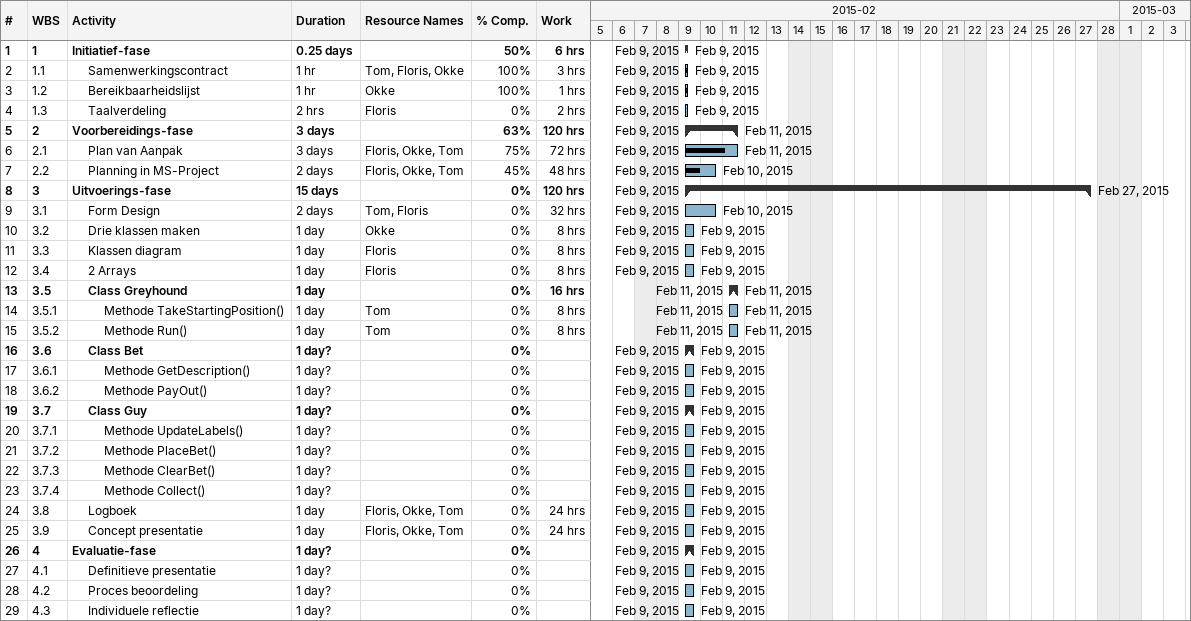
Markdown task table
| ID | WBS | Task | Duration | Start | Finish | Resources | % complete | Work (h) |
|---|---|---|---|---|---|---|---|---|
| 1 | 1 | **Initiatief-fase** | 0.25d | 2015-02-09 | 2015-02-09 |  | 50 | 6 |
| 2 | 1.1 | Samenwerkingscontract | 1h | 2015-02-09 | 2015-02-09 | Tom, Floris, Okke | 100 | 3 |
| 3 | 1.2 | Bereikbaarheidslijst | 1h | 2015-02-09 | 2015-02-09 | Okke | 100 | 1 |
| 4 | 1.3 | Taalverdeling | 2h | 2015-02-09 | 2015-02-09 | Floris | 0 | 2 |
| 5 | 2 | **Voorbereidings-fase** | 3d | 2015-02-09 | 2015-02-11 |  | 63 | 120 |
| 6 | 2.1 | Plan van Aanpak | 3d | 2015-02-09 | 2015-02-11 | Floris, Okke, Tom | 75 | 72 |
| 7 | 2.2 | Planning in MS-Project | 2d | 2015-02-09 | 2015-02-10 | Floris, Okke, Tom | 45 | 48 |
| 8 | 3 | **Uitvoerings-fase** | 15d | 2015-02-09 | 2015-02-27 |  | 0 | 120 |
| 9 | 3.1 | Form Design | 2d | 2015-02-09 | 2015-02-10 | Tom, Floris | 0 | 32 |
| 10 | 3.2 | Drie klassen maken | 1d | 2015-02-09 | 2015-02-09 | Okke | 0 | 8 |
| 11 | 3.3 | Klassen diagram | 1d | 2015-02-09 | 2015-02-09 | Floris | 0 | 8 |
| 12 | 3.4 | 2 Arrays | 1d | 2015-02-09 | 2015-02-09 | Floris | 0 | 8 |
| 13 | 3.5 | **Class Greyhound** | 1d | 2015-02-11 | 2015-02-11 |  | 0 | 16 |
| 14 | 3.5.1 | Methode TakeStartingPosition() | 1d | 2015-02-11 | 2015-02-11 | Tom | 0 | 8 |
| 15 | 3.5.2 | Methode Run() | 1d | 2015-02-11 | 2015-02-11 | Tom | 0 | 8 |
| 16 | 3.6 | **Class Bet** | 1d? | 2015-02-09 | 2015-02-09 |  | 0 |  |
| 17 | 3.6.1 | Methode GetDescription() | 1d? | 2015-02-09 | 2015-02-09 |  | 0 |  |
| 18 | 3.6.2 | Methode PayOut() | 1d? | 2015-02-09 | 2015-02-09 |  | 0 |  |
| 19 | 3.7 | **Class Guy** | 1d? | 2015-02-09 | 2015-02-09 |  | 0 |  |
| 20 | 3.7.1 | Methode UpdateLabels() | 1d? | 2015-02-09 | 2015-02-09 |  | 0 |  |
| 21 | 3.7.2 | Methode PlaceBet() | 1d? | 2015-02-09 | 2015-02-09 |  | 0 |  |
| 22 | 3.7.3 | Methode ClearBet() | 1d? | 2015-02-09 | 2015-02-09 |  | 0 |  |
| 23 | 3.7.4 | Methode Collect() | 1d? | 2015-02-09 | 2015-02-09 |  | 0 |  |
| 24 | 3.8 | Logboek | 1d | 2015-02-09 | 2015-02-09 | Floris, Okke, Tom | 0 | 24 |
| 25 | 3.9 | Concept presentatie | 1d | 2015-02-09 | 2015-02-09 | Floris, Okke, Tom | 0 | 24 |
| 26 | 4 | **Evaluatie-fase** | 1d? | 2015-02-09 | 2015-02-09 |  | 0 |  |
| 27 | 4.1 | Definitieve presentatie | 1d? | 2015-02-09 | 2015-02-09 |  | 0 |  |
| 28 | 4.2 | Proces beoordeling | 1d? | 2015-02-09 | 2015-02-09 |  | 0 |  |
| 29 | 4.3 | Individuele reflectie | 1d? | 2015-02-09 | 2015-02-09 |  | 0 |  |
